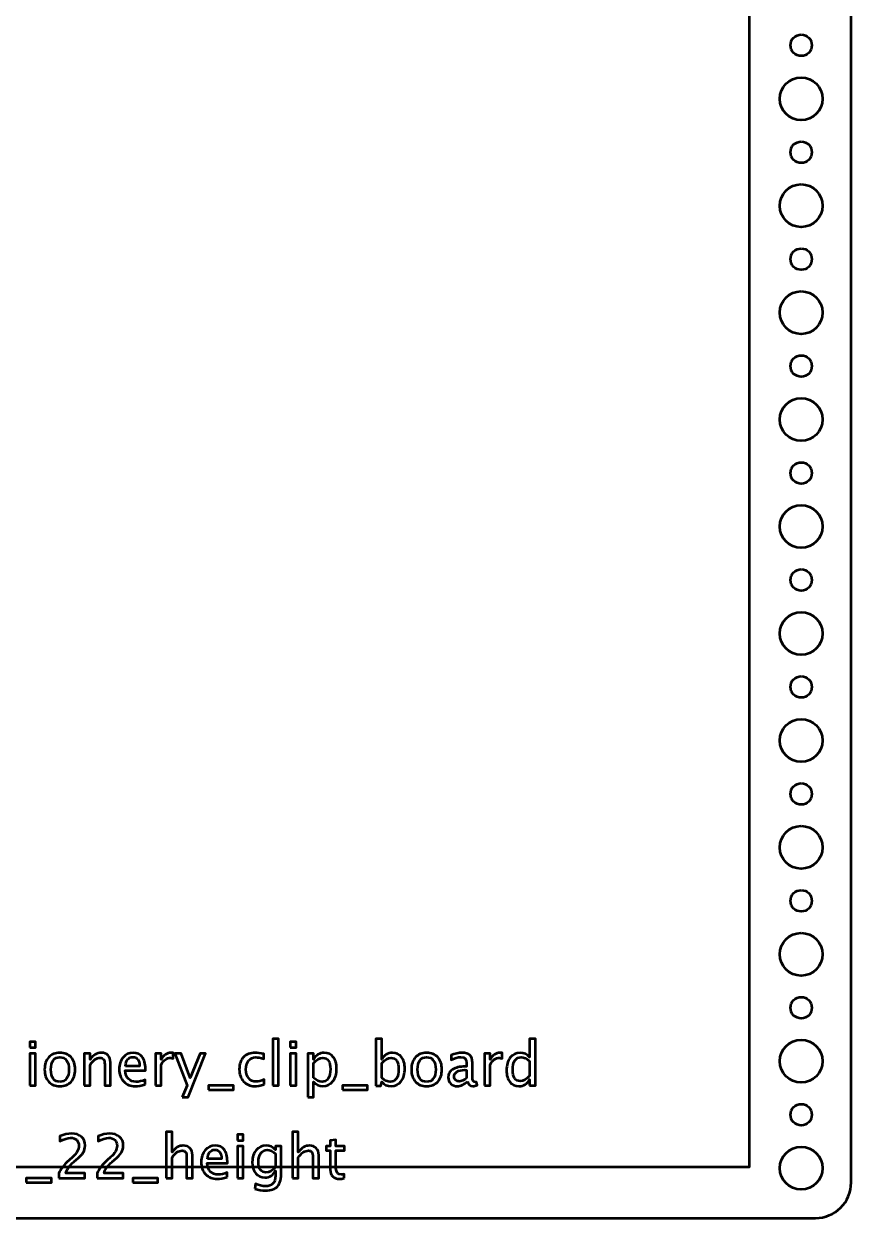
# Model space of a CAD drawing. Header units: centimetres. Extents: x -73 to 73, y -61 to 74.
# Drawn here: x -14.65 to -3.05, y -61.45 to -44.7 of the extents above; entities that cross this region are included whole.
import ezdxf

# ---------------------------------------------------------------- set-up
doc = ezdxf.new("R2010")
doc.units = ezdxf.units.CM
doc.header["$MEASUREMENT"] = 0
doc.layers.add('Layer 1', color=7, linetype='Continuous')

msp = doc.modelspace()

# ---------------------------------------------------------------- linework, layer by layer
at = {"layer": 'Layer 1', "color": 4, "lineweight": 53}
msp.add_lwpolyline([(-25.47354, -60.7323), (-4.47354, -60.7323), (-4.47354, -31.0323), (-25.47354, -31.0323), (-25.47354, -60.7323)], close=True, dxfattribs=at)
at = {"layer": 'Layer 1', "lineweight": 53}
for centre, major_axis in [((-3.75, -45), (0, 0.15)), ((-3.74999, -45.75001), (0, 0.30001)), ((-3.75, -46.5), (0, 0.15)), ((-3.74999, -47.25001), (0, 0.30001)), ((-3.75, -48), (0, 0.15)), ((-3.74999, -48.75001), (0, 0.30001)), ((-3.75, -49.5), (0, 0.15)), ((-3.74999, -50.25001), (0, 0.30001)), ((-3.75, -51), (0, 0.15)), ((-3.74999, -51.75001), (0, 0.30001)), ((-3.75, -52.5), (0, 0.15)), ((-3.74999, -53.25001), (0, 0.30001)), ((-3.75, -54), (0, 0.15)), ((-3.74999, -54.75001), (0, 0.30001)), ((-3.75, -55.5), (0, 0.15)), ((-3.74999, -56.25001), (0, 0.30001)), ((-3.75, -57), (0, 0.15)), ((-3.74999, -57.75001), (0, 0.30001)), ((-3.75, -58.5), (0, 0.15)), ((-3.74999, -59.25001), (0, 0.30001)), ((-3.75, -60), (0, 0.15)), ((-3.74999, -60.75001), (0, 0.30001))]:
    msp.add_ellipse(centre, major_axis=major_axis, ratio=1, dxfattribs=at)
msp.add_open_spline([(-26.95, -60.95), (-26.95, -60.95), (-26.95, -29.05), (-26.95, -29.05), (-26.95, -29.05), (-26.95, -28.77386), (-26.72614, -28.55), (-26.45, -28.55), (-26.45, -28.55), (-26.45, -28.55), (-3.55, -28.55), (-3.55, -28.55), (-3.55, -28.55), (-3.27386, -28.55), (-3.05, -28.77386), (-3.05, -29.05), (-3.05, -29.05), (-3.05, -29.05), (-3.05, -60.95), (-3.05, -60.95), (-3.05, -60.95), (-3.05, -61.22614), (-3.27386, -61.45), (-3.55, -61.45), (-3.55, -61.45), (-3.55, -61.45), (-26.45, -61.45), (-26.45, -61.45), (-26.45, -61.45), (-26.72614, -61.45), (-26.95, -61.22614), (-26.95, -60.95)], degree=3, knots=[0, 0, 0, 0, 0.11111111, 0.11111111, 0.11111111, 0.11111111, 0.22222222, 0.22222222, 0.22222222, 0.22222222, 0.33333333, 0.33333333, 0.33333333, 0.33333333, 0.44444444, 0.44444444, 0.44444444, 0.44444444, 0.55555556, 0.55555556, 0.55555556, 0.55555556, 0.66666667, 0.66666667, 0.66666667, 0.66666667, 0.77777778, 0.77777778, 0.77777778, 0.77777778, 1, 1, 1, 1], dxfattribs=at)
at = {"layer": 'Layer 1', "color": 5, "lineweight": 53}
for points, knots in [([(-11.15809, -59.58951), (-11.15809, -59.58951), (-11.15809, -58.93673), (-11.15809, -58.93673), (-11.15809, -58.93673), (-11.15809, -58.93673), (-11.07681, -58.93673), (-11.07681, -58.93673), (-11.07681, -58.93673), (-11.07681, -58.93673), (-11.07681, -59.58951), (-11.07681, -59.58951), (-11.07681, -59.58951), (-11.07681, -59.58951), (-11.15809, -59.58951), (-11.15809, -59.58951)], [0, 0, 0, 0, 0.2, 0.2, 0.2, 0.2, 0.4, 0.4, 0.4, 0.4, 0.6, 0.6, 0.6, 0.6, 1, 1, 1, 1]), ([(-9.71253, -59.59459), (-9.71253, -59.59459), (-9.71253, -58.93673), (-9.71253, -58.93673), (-9.71253, -58.93673), (-9.71253, -58.93673), (-9.63125, -58.93673), (-9.63125, -58.93673), (-9.63125, -58.93673), (-9.63125, -58.93673), (-9.63125, -59.22558), (-9.63125, -59.22558), (-9.63125, -59.22558), (-9.59795, -59.16279), (-9.54785, -59.13146), (-9.48111, -59.13146), (-9.48111, -59.13146), (-9.42706, -59.13146), (-9.38459, -59.15108), (-9.35354, -59.19045), (-9.35354, -59.19045), (-9.3225, -59.22982), (-9.30697, -59.28358), (-9.30697, -59.35174), (-9.30697, -59.35174), (-9.30697, -59.42596), (-9.32461, -59.48593), (-9.35975, -59.53137), (-9.35975, -59.53137), (-9.39489, -59.57695), (-9.44117, -59.59967), (-9.49846, -59.59967), (-9.49846, -59.59967), (-9.55166, -59.59967), (-9.59597, -59.57935), (-9.63125, -59.53857), (-9.63125, -59.53857), (-9.63125, -59.53857), (-9.64113, -59.59459), (-9.64113, -59.59459), (-9.64113, -59.59459), (-9.64113, -59.59459), (-9.71253, -59.59459), (-9.71253, -59.59459)], [0, 0, 0, 0, 0.08333333, 0.08333333, 0.08333333, 0.08333333, 0.16666667, 0.16666667, 0.16666667, 0.16666667, 0.25, 0.25, 0.25, 0.25, 0.33333333, 0.33333333, 0.33333333, 0.33333333, 0.41666667, 0.41666667, 0.41666667, 0.41666667, 0.5, 0.5, 0.5, 0.5, 0.58333333, 0.58333333, 0.58333333, 0.58333333, 0.66666667, 0.66666667, 0.66666667, 0.66666667, 0.75, 0.75, 0.75, 0.75, 0.83333333, 0.83333333, 0.83333333, 0.83333333, 1, 1, 1, 1]), ([(-7.55691, -59.58951), (-7.55691, -59.58951), (-7.55691, -59.50527), (-7.55691, -59.50527), (-7.55691, -59.50527), (-7.59007, -59.5682), (-7.64002, -59.59967), (-7.70677, -59.59967), (-7.70677, -59.59967), (-7.76095, -59.59967), (-7.80357, -59.58006), (-7.83461, -59.54069), (-7.83461, -59.54069), (-7.86566, -59.50132), (-7.88118, -59.44755), (-7.88118, -59.37939), (-7.88118, -59.37939), (-7.88118, -59.30489), (-7.86354, -59.24492), (-7.8284, -59.19948), (-7.8284, -59.19948), (-7.79313, -59.15418), (-7.74684, -59.13146), (-7.68941, -59.13146), (-7.68941, -59.13146), (-7.63621, -59.13146), (-7.5919, -59.15178), (-7.55691, -59.19256), (-7.55691, -59.19256), (-7.55691, -59.19256), (-7.55691, -58.93673), (-7.55691, -58.93673), (-7.55691, -58.93673), (-7.55691, -58.93673), (-7.47562, -58.93673), (-7.47562, -58.93673), (-7.47562, -58.93673), (-7.47562, -58.93673), (-7.47562, -59.58951), (-7.47562, -59.58951), (-7.47562, -59.58951), (-7.47562, -59.58951), (-7.55691, -59.58951), (-7.55691, -59.58951)], [0, 0, 0, 0, 0.08333333, 0.08333333, 0.08333333, 0.08333333, 0.16666667, 0.16666667, 0.16666667, 0.16666667, 0.25, 0.25, 0.25, 0.25, 0.33333333, 0.33333333, 0.33333333, 0.33333333, 0.41666667, 0.41666667, 0.41666667, 0.41666667, 0.5, 0.5, 0.5, 0.5, 0.58333333, 0.58333333, 0.58333333, 0.58333333, 0.66666667, 0.66666667, 0.66666667, 0.66666667, 0.75, 0.75, 0.75, 0.75, 0.83333333, 0.83333333, 0.83333333, 0.83333333, 1, 1, 1, 1]), ([(-14.56596, -59.05865), (-14.56596, -59.05865), (-14.56596, -58.97737), (-14.56596, -58.97737), (-14.56596, -58.97737), (-14.56596, -58.97737), (-14.48468, -58.97737), (-14.48468, -58.97737), (-14.48468, -58.97737), (-14.48468, -58.97737), (-14.48468, -59.05865), (-14.48468, -59.05865), (-14.48468, -59.05865), (-14.48468, -59.05865), (-14.56596, -59.05865), (-14.56596, -59.05865)], [0, 0, 0, 0, 0.2, 0.2, 0.2, 0.2, 0.4, 0.4, 0.4, 0.4, 0.6, 0.6, 0.6, 0.6, 1, 1, 1, 1]), ([(-10.9134, -59.05865), (-10.9134, -59.05865), (-10.9134, -58.97737), (-10.9134, -58.97737), (-10.9134, -58.97737), (-10.9134, -58.97737), (-10.83212, -58.97737), (-10.83212, -58.97737), (-10.83212, -58.97737), (-10.83212, -58.97737), (-10.83212, -59.05865), (-10.83212, -59.05865), (-10.83212, -59.05865), (-10.83212, -59.05865), (-10.9134, -59.05865), (-10.9134, -59.05865)], [0, 0, 0, 0, 0.2, 0.2, 0.2, 0.2, 0.4, 0.4, 0.4, 0.4, 0.6, 0.6, 0.6, 0.6, 1, 1, 1, 1]), ([(-14.56596, -59.58951), (-14.56596, -59.58951), (-14.56596, -59.14077), (-14.56596, -59.14077), (-14.56596, -59.14077), (-14.56596, -59.14077), (-14.48468, -59.14077), (-14.48468, -59.14077), (-14.48468, -59.14077), (-14.48468, -59.14077), (-14.48468, -59.58951), (-14.48468, -59.58951), (-14.48468, -59.58951), (-14.48468, -59.58951), (-14.56596, -59.58951), (-14.56596, -59.58951)], [0, 0, 0, 0, 0.2, 0.2, 0.2, 0.2, 0.4, 0.4, 0.4, 0.4, 0.6, 0.6, 0.6, 0.6, 1, 1, 1, 1]), ([(-14.14262, -59.59967), (-14.20852, -59.59967), (-14.26073, -59.57864), (-14.29912, -59.53659), (-14.29912, -59.53659), (-14.33764, -59.49454), (-14.35683, -59.43739), (-14.35683, -59.36528), (-14.35683, -59.36528), (-14.35683, -59.29332), (-14.33764, -59.23631), (-14.29912, -59.1944), (-14.29912, -59.1944), (-14.26073, -59.15249), (-14.20852, -59.13146), (-14.14262, -59.13146), (-14.14262, -59.13146), (-14.07672, -59.13146), (-14.02451, -59.15249), (-13.98613, -59.1944), (-13.98613, -59.1944), (-13.94761, -59.23631), (-13.92841, -59.29332), (-13.92841, -59.36528), (-13.92841, -59.36528), (-13.92841, -59.43739), (-13.94761, -59.49454), (-13.98613, -59.53659), (-13.98613, -59.53659), (-14.02451, -59.57864), (-14.07672, -59.59967), (-14.14262, -59.59967)], [0, 0, 0, 0, 0.11111111, 0.11111111, 0.11111111, 0.11111111, 0.22222222, 0.22222222, 0.22222222, 0.22222222, 0.33333333, 0.33333333, 0.33333333, 0.33333333, 0.44444444, 0.44444444, 0.44444444, 0.44444444, 0.55555556, 0.55555556, 0.55555556, 0.55555556, 0.66666667, 0.66666667, 0.66666667, 0.66666667, 0.77777778, 0.77777778, 0.77777778, 0.77777778, 1, 1, 1, 1]), ([(-14.14276, -59.53871), (-14.10255, -59.53871), (-14.07122, -59.52361), (-14.04892, -59.49327), (-14.04892, -59.49327), (-14.02677, -59.46307), (-14.01562, -59.42032), (-14.01562, -59.36528), (-14.01562, -59.36528), (-14.01562, -59.31039), (-14.02677, -59.26778), (-14.04892, -59.23758), (-14.04892, -59.23758), (-14.07122, -59.20752), (-14.10255, -59.19242), (-14.14276, -59.19242), (-14.14276, -59.19242), (-14.18312, -59.19242), (-14.21445, -59.20752), (-14.23646, -59.23758), (-14.23646, -59.23758), (-14.25862, -59.26778), (-14.26962, -59.31039), (-14.26962, -59.36528), (-14.26962, -59.36528), (-14.26962, -59.42032), (-14.25862, -59.46307), (-14.23646, -59.49327), (-14.23646, -59.49327), (-14.21445, -59.52361), (-14.18312, -59.53871), (-14.14276, -59.53871)], [0, 0, 0, 0, 0.11111111, 0.11111111, 0.11111111, 0.11111111, 0.22222222, 0.22222222, 0.22222222, 0.22222222, 0.33333333, 0.33333333, 0.33333333, 0.33333333, 0.44444444, 0.44444444, 0.44444444, 0.44444444, 0.55555556, 0.55555556, 0.55555556, 0.55555556, 0.66666667, 0.66666667, 0.66666667, 0.66666667, 0.77777778, 0.77777778, 0.77777778, 0.77777778, 1, 1, 1, 1]), ([(-13.80113, -59.58951), (-13.80113, -59.58951), (-13.80113, -59.14077), (-13.80113, -59.14077), (-13.80113, -59.14077), (-13.80113, -59.14077), (-13.71985, -59.14077), (-13.71985, -59.14077), (-13.71985, -59.14077), (-13.71985, -59.14077), (-13.71985, -59.22558), (-13.71985, -59.22558), (-13.71985, -59.22558), (-13.67681, -59.16279), (-13.62403, -59.13146), (-13.56166, -59.13146), (-13.56166, -59.13146), (-13.52243, -59.13146), (-13.49125, -59.14374), (-13.46825, -59.16843), (-13.46825, -59.16843), (-13.44525, -59.19299), (-13.43367, -59.22615), (-13.43367, -59.26763), (-13.43367, -59.26763), (-13.43367, -59.26763), (-13.43367, -59.58951), (-13.43367, -59.58951), (-13.43367, -59.58951), (-13.43367, -59.58951), (-13.51496, -59.58951), (-13.51496, -59.58951), (-13.51496, -59.58951), (-13.51496, -59.58951), (-13.51496, -59.29416), (-13.51496, -59.29416), (-13.51496, -59.29416), (-13.51496, -59.26086), (-13.51989, -59.23715), (-13.52963, -59.22304), (-13.52963, -59.22304), (-13.53951, -59.20879), (-13.55574, -59.20174), (-13.57846, -59.20174), (-13.57846, -59.20174), (-13.62841, -59.20174), (-13.67554, -59.23433), (-13.71985, -59.29953), (-13.71985, -59.29953), (-13.71985, -59.29953), (-13.71985, -59.58951), (-13.71985, -59.58951), (-13.71985, -59.58951), (-13.71985, -59.58951), (-13.80113, -59.58951), (-13.80113, -59.58951)], [0, 0, 0, 0, 0.06666667, 0.06666667, 0.06666667, 0.06666667, 0.13333333, 0.13333333, 0.13333333, 0.13333333, 0.2, 0.2, 0.2, 0.2, 0.26666667, 0.26666667, 0.26666667, 0.26666667, 0.33333333, 0.33333333, 0.33333333, 0.33333333, 0.4, 0.4, 0.4, 0.4, 0.46666667, 0.46666667, 0.46666667, 0.46666667, 0.53333333, 0.53333333, 0.53333333, 0.53333333, 0.6, 0.6, 0.6, 0.6, 0.66666667, 0.66666667, 0.66666667, 0.66666667, 0.73333333, 0.73333333, 0.73333333, 0.73333333, 0.8, 0.8, 0.8, 0.8, 0.86666667, 0.86666667, 0.86666667, 0.86666667, 1, 1, 1, 1]), ([(-12.94628, -59.57512), (-13.00089, -59.59149), (-13.04759, -59.59967), (-13.08654, -59.59967), (-13.08654, -59.59967), (-13.153, -59.59967), (-13.20705, -59.57766), (-13.24868, -59.53377), (-13.24868, -59.53377), (-13.29031, -59.48989), (-13.31119, -59.43302), (-13.31119, -59.36303), (-13.31119, -59.36303), (-13.31119, -59.29515), (-13.29285, -59.23941), (-13.25602, -59.19581), (-13.25602, -59.19581), (-13.21919, -59.15235), (-13.17205, -59.13061), (-13.11462, -59.13061), (-13.11462, -59.13061), (-13.06029, -59.13061), (-13.01824, -59.14995), (-12.98861, -59.18861), (-12.98861, -59.18861), (-12.95898, -59.22728), (-12.94416, -59.28203), (-12.94416, -59.35301), (-12.94416, -59.35301), (-12.94416, -59.35301), (-12.94458, -59.37784), (-12.94458, -59.37784), (-12.94458, -59.37784), (-12.94458, -59.37784), (-13.22822, -59.37784), (-13.22822, -59.37784), (-13.22822, -59.37784), (-13.21636, -59.48509), (-13.16401, -59.53871), (-13.0713, -59.53871), (-13.0713, -59.53871), (-13.03729, -59.53871), (-12.99566, -59.52911), (-12.94628, -59.50992), (-12.94628, -59.50992), (-12.94628, -59.50992), (-12.94628, -59.57512), (-12.94628, -59.57512)], [0, 0, 0, 0, 0.07692308, 0.07692308, 0.07692308, 0.07692308, 0.15384615, 0.15384615, 0.15384615, 0.15384615, 0.23076923, 0.23076923, 0.23076923, 0.23076923, 0.30769231, 0.30769231, 0.30769231, 0.30769231, 0.38461538, 0.38461538, 0.38461538, 0.38461538, 0.46153846, 0.46153846, 0.46153846, 0.46153846, 0.53846154, 0.53846154, 0.53846154, 0.53846154, 0.61538462, 0.61538462, 0.61538462, 0.61538462, 0.69230769, 0.69230769, 0.69230769, 0.69230769, 0.76923077, 0.76923077, 0.76923077, 0.76923077, 0.84615385, 0.84615385, 0.84615385, 0.84615385, 1, 1, 1, 1]), ([(-13.22398, -59.31688), (-13.22398, -59.31688), (-13.02586, -59.31688), (-13.02586, -59.31688), (-13.02586, -59.31688), (-13.02586, -59.23334), (-13.05705, -59.19158), (-13.11928, -59.19158), (-13.11928, -59.19158), (-13.18193, -59.19158), (-13.21679, -59.23334), (-13.22398, -59.31688)], [0, 0, 0, 0, 0.25, 0.25, 0.25, 0.25, 0.5, 0.5, 0.5, 0.5, 1, 1, 1, 1]), ([(-12.80389, -59.58951), (-12.80389, -59.58951), (-12.80389, -59.14077), (-12.80389, -59.14077), (-12.80389, -59.14077), (-12.80389, -59.14077), (-12.72261, -59.14077), (-12.72261, -59.14077), (-12.72261, -59.14077), (-12.72261, -59.14077), (-12.72261, -59.22558), (-12.72261, -59.22558), (-12.72261, -59.22558), (-12.69029, -59.16279), (-12.64345, -59.13146), (-12.58192, -59.13146), (-12.58192, -59.13146), (-12.5736, -59.13146), (-12.56485, -59.13217), (-12.55582, -59.13358), (-12.55582, -59.13358), (-12.55582, -59.13358), (-12.55582, -59.20964), (-12.55582, -59.20964), (-12.55582, -59.20964), (-12.56993, -59.20498), (-12.58234, -59.20258), (-12.59307, -59.20258), (-12.59307, -59.20258), (-12.64472, -59.20258), (-12.6879, -59.23306), (-12.72261, -59.29416), (-12.72261, -59.29416), (-12.72261, -59.29416), (-12.72261, -59.58951), (-12.72261, -59.58951), (-12.72261, -59.58951), (-12.72261, -59.58951), (-12.80389, -59.58951), (-12.80389, -59.58951)], [0, 0, 0, 0, 0.09090909, 0.09090909, 0.09090909, 0.09090909, 0.18181818, 0.18181818, 0.18181818, 0.18181818, 0.27272727, 0.27272727, 0.27272727, 0.27272727, 0.36363636, 0.36363636, 0.36363636, 0.36363636, 0.45454545, 0.45454545, 0.45454545, 0.45454545, 0.54545455, 0.54545455, 0.54545455, 0.54545455, 0.63636364, 0.63636364, 0.63636364, 0.63636364, 0.72727273, 0.72727273, 0.72727273, 0.72727273, 0.81818182, 0.81818182, 0.81818182, 0.81818182, 1, 1, 1, 1]), ([(-12.43093, -59.75292), (-12.43093, -59.75292), (-12.35812, -59.59007), (-12.35812, -59.59007), (-12.35812, -59.59007), (-12.35812, -59.59007), (-12.53197, -59.14077), (-12.53197, -59.14077), (-12.53197, -59.14077), (-12.53197, -59.14077), (-12.44476, -59.14077), (-12.44476, -59.14077), (-12.44476, -59.14077), (-12.44476, -59.14077), (-12.3155, -59.48057), (-12.3155, -59.48057), (-12.3155, -59.48057), (-12.3155, -59.48057), (-12.17764, -59.14077), (-12.17764, -59.14077), (-12.17764, -59.14077), (-12.17764, -59.14077), (-12.10101, -59.14077), (-12.10101, -59.14077), (-12.10101, -59.14077), (-12.10101, -59.14077), (-12.34626, -59.75292), (-12.34626, -59.75292), (-12.34626, -59.75292), (-12.34626, -59.75292), (-12.43093, -59.75292), (-12.43093, -59.75292)], [0, 0, 0, 0, 0.11111111, 0.11111111, 0.11111111, 0.11111111, 0.22222222, 0.22222222, 0.22222222, 0.22222222, 0.33333333, 0.33333333, 0.33333333, 0.33333333, 0.44444444, 0.44444444, 0.44444444, 0.44444444, 0.55555556, 0.55555556, 0.55555556, 0.55555556, 0.66666667, 0.66666667, 0.66666667, 0.66666667, 0.77777778, 0.77777778, 0.77777778, 0.77777778, 1, 1, 1, 1]), ([(-11.28016, -59.57596), (-11.33279, -59.59177), (-11.37823, -59.59967), (-11.41647, -59.59967), (-11.41647, -59.59967), (-11.47715, -59.59967), (-11.52738, -59.57723), (-11.56732, -59.5325), (-11.56732, -59.5325), (-11.60725, -59.48763), (-11.62729, -59.43104), (-11.62729, -59.36288), (-11.62729, -59.36288), (-11.62729, -59.29007), (-11.60753, -59.2332), (-11.56802, -59.19256), (-11.56802, -59.19256), (-11.52851, -59.15178), (-11.47334, -59.13146), (-11.4025, -59.13146), (-11.4025, -59.13146), (-11.36764, -59.13146), (-11.32842, -59.13626), (-11.28524, -59.14585), (-11.28524, -59.14585), (-11.28524, -59.14585), (-11.28524, -59.21444), (-11.28524, -59.21444), (-11.28524, -59.21444), (-11.3311, -59.20089), (-11.36849, -59.19412), (-11.39728, -59.19412), (-11.39728, -59.19412), (-11.43905, -59.19412), (-11.47249, -59.20978), (-11.49747, -59.24096), (-11.49747, -59.24096), (-11.52244, -59.27215), (-11.535, -59.31378), (-11.535, -59.36571), (-11.535, -59.36571), (-11.535, -59.41608), (-11.52202, -59.45672), (-11.4962, -59.48791), (-11.4962, -59.48791), (-11.47037, -59.51895), (-11.43665, -59.53448), (-11.39474, -59.53448), (-11.39474, -59.53448), (-11.35763, -59.53448), (-11.31953, -59.52488), (-11.28016, -59.50569), (-11.28016, -59.50569), (-11.28016, -59.50569), (-11.28016, -59.57596), (-11.28016, -59.57596)], [0, 0, 0, 0, 0.06666667, 0.06666667, 0.06666667, 0.06666667, 0.13333333, 0.13333333, 0.13333333, 0.13333333, 0.2, 0.2, 0.2, 0.2, 0.26666667, 0.26666667, 0.26666667, 0.26666667, 0.33333333, 0.33333333, 0.33333333, 0.33333333, 0.4, 0.4, 0.4, 0.4, 0.46666667, 0.46666667, 0.46666667, 0.46666667, 0.53333333, 0.53333333, 0.53333333, 0.53333333, 0.6, 0.6, 0.6, 0.6, 0.66666667, 0.66666667, 0.66666667, 0.66666667, 0.73333333, 0.73333333, 0.73333333, 0.73333333, 0.8, 0.8, 0.8, 0.8, 0.86666667, 0.86666667, 0.86666667, 0.86666667, 1, 1, 1, 1]), ([(-10.9134, -59.58951), (-10.9134, -59.58951), (-10.9134, -59.14077), (-10.9134, -59.14077), (-10.9134, -59.14077), (-10.9134, -59.14077), (-10.83212, -59.14077), (-10.83212, -59.14077), (-10.83212, -59.14077), (-10.83212, -59.14077), (-10.83212, -59.58951), (-10.83212, -59.58951), (-10.83212, -59.58951), (-10.83212, -59.58951), (-10.9134, -59.58951), (-10.9134, -59.58951)], [0, 0, 0, 0, 0.2, 0.2, 0.2, 0.2, 0.4, 0.4, 0.4, 0.4, 0.6, 0.6, 0.6, 0.6, 1, 1, 1, 1]), ([(-10.66871, -59.75292), (-10.66871, -59.75292), (-10.66871, -59.14077), (-10.66871, -59.14077), (-10.66871, -59.14077), (-10.66871, -59.14077), (-10.58743, -59.14077), (-10.58743, -59.14077), (-10.58743, -59.14077), (-10.58743, -59.14077), (-10.58743, -59.22558), (-10.58743, -59.22558), (-10.58743, -59.22558), (-10.55413, -59.16279), (-10.50403, -59.13146), (-10.43729, -59.13146), (-10.43729, -59.13146), (-10.38324, -59.13146), (-10.34077, -59.15108), (-10.30972, -59.19045), (-10.30972, -59.19045), (-10.27868, -59.22982), (-10.26315, -59.28358), (-10.26315, -59.35174), (-10.26315, -59.35174), (-10.26315, -59.42596), (-10.28079, -59.48593), (-10.31593, -59.53137), (-10.31593, -59.53137), (-10.35107, -59.57695), (-10.39735, -59.59967), (-10.45464, -59.59967), (-10.45464, -59.59967), (-10.50784, -59.59967), (-10.55215, -59.57935), (-10.58743, -59.53857), (-10.58743, -59.53857), (-10.58743, -59.53857), (-10.58743, -59.75292), (-10.58743, -59.75292), (-10.58743, -59.75292), (-10.58743, -59.75292), (-10.66871, -59.75292), (-10.66871, -59.75292)], [0, 0, 0, 0, 0.08333333, 0.08333333, 0.08333333, 0.08333333, 0.16666667, 0.16666667, 0.16666667, 0.16666667, 0.25, 0.25, 0.25, 0.25, 0.33333333, 0.33333333, 0.33333333, 0.33333333, 0.41666667, 0.41666667, 0.41666667, 0.41666667, 0.5, 0.5, 0.5, 0.5, 0.58333333, 0.58333333, 0.58333333, 0.58333333, 0.66666667, 0.66666667, 0.66666667, 0.66666667, 0.75, 0.75, 0.75, 0.75, 0.83333333, 0.83333333, 0.83333333, 0.83333333, 1, 1, 1, 1]), ([(-10.58743, -59.48255), (-10.54552, -59.51994), (-10.50558, -59.53871), (-10.46763, -59.53871), (-10.46763, -59.53871), (-10.43023, -59.53871), (-10.4013, -59.52305), (-10.38098, -59.49186), (-10.38098, -59.49186), (-10.36052, -59.46068), (-10.35036, -59.41679), (-10.35036, -59.36006), (-10.35036, -59.36006), (-10.35036, -59.25508), (-10.38508, -59.20258), (-10.4545, -59.20258), (-10.4545, -59.20258), (-10.49994, -59.20258), (-10.54425, -59.22714), (-10.58743, -59.27638), (-10.58743, -59.27638), (-10.58743, -59.27638), (-10.58743, -59.48255), (-10.58743, -59.48255)], [0, 0, 0, 0, 0.14285714, 0.14285714, 0.14285714, 0.14285714, 0.28571429, 0.28571429, 0.28571429, 0.28571429, 0.42857143, 0.42857143, 0.42857143, 0.42857143, 0.57142857, 0.57142857, 0.57142857, 0.57142857, 0.71428571, 0.71428571, 0.71428571, 0.71428571, 1, 1, 1, 1]), ([(-9.63125, -59.48255), (-9.58934, -59.51994), (-9.5494, -59.53871), (-9.51145, -59.53871), (-9.51145, -59.53871), (-9.47405, -59.53871), (-9.44512, -59.52305), (-9.4248, -59.49186), (-9.4248, -59.49186), (-9.40434, -59.46068), (-9.39418, -59.41679), (-9.39418, -59.36006), (-9.39418, -59.36006), (-9.39418, -59.25508), (-9.4289, -59.20258), (-9.49832, -59.20258), (-9.49832, -59.20258), (-9.54376, -59.20258), (-9.58807, -59.22714), (-9.63125, -59.27638), (-9.63125, -59.27638), (-9.63125, -59.27638), (-9.63125, -59.48255), (-9.63125, -59.48255)], [0, 0, 0, 0, 0.14285714, 0.14285714, 0.14285714, 0.14285714, 0.28571429, 0.28571429, 0.28571429, 0.28571429, 0.42857143, 0.42857143, 0.42857143, 0.42857143, 0.57142857, 0.57142857, 0.57142857, 0.57142857, 0.71428571, 0.71428571, 0.71428571, 0.71428571, 1, 1, 1, 1]), ([(-9.00104, -59.59967), (-9.06694, -59.59967), (-9.11915, -59.57864), (-9.15754, -59.53659), (-9.15754, -59.53659), (-9.19606, -59.49454), (-9.21525, -59.43739), (-9.21525, -59.36528), (-9.21525, -59.36528), (-9.21525, -59.29332), (-9.19606, -59.23631), (-9.15754, -59.1944), (-9.15754, -59.1944), (-9.11915, -59.15249), (-9.06694, -59.13146), (-9.00104, -59.13146), (-9.00104, -59.13146), (-8.93514, -59.13146), (-8.88293, -59.15249), (-8.84455, -59.1944), (-8.84455, -59.1944), (-8.80603, -59.23631), (-8.78683, -59.29332), (-8.78683, -59.36528), (-8.78683, -59.36528), (-8.78683, -59.43739), (-8.80603, -59.49454), (-8.84455, -59.53659), (-8.84455, -59.53659), (-8.88293, -59.57864), (-8.93514, -59.59967), (-9.00104, -59.59967)], [0, 0, 0, 0, 0.11111111, 0.11111111, 0.11111111, 0.11111111, 0.22222222, 0.22222222, 0.22222222, 0.22222222, 0.33333333, 0.33333333, 0.33333333, 0.33333333, 0.44444444, 0.44444444, 0.44444444, 0.44444444, 0.55555556, 0.55555556, 0.55555556, 0.55555556, 0.66666667, 0.66666667, 0.66666667, 0.66666667, 0.77777778, 0.77777778, 0.77777778, 0.77777778, 1, 1, 1, 1]), ([(-9.00118, -59.53871), (-8.96097, -59.53871), (-8.92964, -59.52361), (-8.90734, -59.49327), (-8.90734, -59.49327), (-8.88519, -59.46307), (-8.87404, -59.42032), (-8.87404, -59.36528), (-8.87404, -59.36528), (-8.87404, -59.31039), (-8.88519, -59.26778), (-8.90734, -59.23758), (-8.90734, -59.23758), (-8.92964, -59.20752), (-8.96097, -59.19242), (-9.00118, -59.19242), (-9.00118, -59.19242), (-9.04154, -59.19242), (-9.07287, -59.20752), (-9.09488, -59.23758), (-9.09488, -59.23758), (-9.11704, -59.26778), (-9.12804, -59.31039), (-9.12804, -59.36528), (-9.12804, -59.36528), (-9.12804, -59.42032), (-9.11704, -59.46307), (-9.09488, -59.49327), (-9.09488, -59.49327), (-9.07287, -59.52361), (-9.04154, -59.53871), (-9.00118, -59.53871)], [0, 0, 0, 0, 0.11111111, 0.11111111, 0.11111111, 0.11111111, 0.22222222, 0.22222222, 0.22222222, 0.22222222, 0.33333333, 0.33333333, 0.33333333, 0.33333333, 0.44444444, 0.44444444, 0.44444444, 0.44444444, 0.55555556, 0.55555556, 0.55555556, 0.55555556, 0.66666667, 0.66666667, 0.66666667, 0.66666667, 0.77777778, 0.77777778, 0.77777778, 0.77777778, 1, 1, 1, 1]), ([(-8.42827, -59.53236), (-8.47709, -59.57723), (-8.52408, -59.59967), (-8.56924, -59.59967), (-8.56924, -59.59967), (-8.60635, -59.59967), (-8.63725, -59.5881), (-8.66167, -59.56482), (-8.66167, -59.56482), (-8.68622, -59.54153), (-8.6985, -59.51218), (-8.6985, -59.47676), (-8.6985, -59.47676), (-8.6985, -59.4278), (-8.67789, -59.39012), (-8.63669, -59.36387), (-8.63669, -59.36387), (-8.59548, -59.33763), (-8.53636, -59.3245), (-8.45931, -59.3245), (-8.45931, -59.3245), (-8.45931, -59.3245), (-8.44026, -59.3245), (-8.44026, -59.3245), (-8.44026, -59.3245), (-8.44026, -59.3245), (-8.44026, -59.27046), (-8.44026, -59.27046), (-8.44026, -59.27046), (-8.44026, -59.21839), (-8.46736, -59.19242), (-8.52168, -59.19242), (-8.52168, -59.19242), (-8.56373, -59.19242), (-8.60974, -59.20569), (-8.65955, -59.23222), (-8.65955, -59.23222), (-8.65955, -59.23222), (-8.65955, -59.16533), (-8.65955, -59.16533), (-8.65955, -59.16533), (-8.6048, -59.14275), (-8.55315, -59.13146), (-8.50475, -59.13146), (-8.50475, -59.13146), (-8.45494, -59.13146), (-8.41811, -59.14275), (-8.39454, -59.16547), (-8.39454, -59.16547), (-8.37084, -59.18819), (-8.35898, -59.22318), (-8.35898, -59.27046), (-8.35898, -59.27046), (-8.35898, -59.27046), (-8.35898, -59.47323), (-8.35898, -59.47323), (-8.35898, -59.47323), (-8.35898, -59.51966), (-8.34473, -59.54294), (-8.31608, -59.54294), (-8.31608, -59.54294), (-8.31256, -59.54294), (-8.30733, -59.54238), (-8.30042, -59.54125), (-8.30042, -59.54125), (-8.30042, -59.54125), (-8.29463, -59.58641), (-8.29463, -59.58641), (-8.29463, -59.58641), (-8.31312, -59.5953), (-8.33344, -59.59967), (-8.35574, -59.59967), (-8.35574, -59.59967), (-8.3937, -59.59967), (-8.41783, -59.57723), (-8.42827, -59.53236)], [0, 0, 0, 0, 0.05, 0.05, 0.05, 0.05, 0.1, 0.1, 0.1, 0.1, 0.15, 0.15, 0.15, 0.15, 0.2, 0.2, 0.2, 0.2, 0.25, 0.25, 0.25, 0.25, 0.3, 0.3, 0.3, 0.3, 0.35, 0.35, 0.35, 0.35, 0.4, 0.4, 0.4, 0.4, 0.45, 0.45, 0.45, 0.45, 0.5, 0.5, 0.5, 0.5, 0.55, 0.55, 0.55, 0.55, 0.6, 0.6, 0.6, 0.6, 0.65, 0.65, 0.65, 0.65, 0.7, 0.7, 0.7, 0.7, 0.75, 0.75, 0.75, 0.75, 0.8, 0.8, 0.8, 0.8, 0.85, 0.85, 0.85, 0.85, 0.9, 0.9, 0.9, 0.9, 1, 1, 1, 1]), ([(-8.19205, -59.58951), (-8.19205, -59.58951), (-8.19205, -59.14077), (-8.19205, -59.14077), (-8.19205, -59.14077), (-8.19205, -59.14077), (-8.11077, -59.14077), (-8.11077, -59.14077), (-8.11077, -59.14077), (-8.11077, -59.14077), (-8.11077, -59.22558), (-8.11077, -59.22558), (-8.11077, -59.22558), (-8.07845, -59.16279), (-8.03161, -59.13146), (-7.97008, -59.13146), (-7.97008, -59.13146), (-7.96176, -59.13146), (-7.95301, -59.13217), (-7.94398, -59.13358), (-7.94398, -59.13358), (-7.94398, -59.13358), (-7.94398, -59.20964), (-7.94398, -59.20964), (-7.94398, -59.20964), (-7.95809, -59.20498), (-7.9705, -59.20258), (-7.98123, -59.20258), (-7.98123, -59.20258), (-8.03288, -59.20258), (-8.07606, -59.23306), (-8.11077, -59.29416), (-8.11077, -59.29416), (-8.11077, -59.29416), (-8.11077, -59.58951), (-8.11077, -59.58951), (-8.11077, -59.58951), (-8.11077, -59.58951), (-8.19205, -59.58951), (-8.19205, -59.58951)], [0, 0, 0, 0, 0.09090909, 0.09090909, 0.09090909, 0.09090909, 0.18181818, 0.18181818, 0.18181818, 0.18181818, 0.27272727, 0.27272727, 0.27272727, 0.27272727, 0.36363636, 0.36363636, 0.36363636, 0.36363636, 0.45454545, 0.45454545, 0.45454545, 0.45454545, 0.54545455, 0.54545455, 0.54545455, 0.54545455, 0.63636364, 0.63636364, 0.63636364, 0.63636364, 0.72727273, 0.72727273, 0.72727273, 0.72727273, 0.81818182, 0.81818182, 0.81818182, 0.81818182, 1, 1, 1, 1]), ([(-7.55691, -59.24816), (-7.5991, -59.21105), (-7.63903, -59.19242), (-7.67685, -59.19242), (-7.67685, -59.19242), (-7.7141, -59.19242), (-7.74289, -59.20794), (-7.76335, -59.23913), (-7.76335, -59.23913), (-7.78381, -59.27017), (-7.79397, -59.3142), (-7.79397, -59.37121), (-7.79397, -59.37121), (-7.79397, -59.47606), (-7.75926, -59.52855), (-7.68969, -59.52855), (-7.68969, -59.52855), (-7.64454, -59.52855), (-7.60023, -59.50386), (-7.55691, -59.45461), (-7.55691, -59.45461), (-7.55691, -59.45461), (-7.55691, -59.24816), (-7.55691, -59.24816)], [0, 0, 0, 0, 0.14285714, 0.14285714, 0.14285714, 0.14285714, 0.28571429, 0.28571429, 0.28571429, 0.28571429, 0.42857143, 0.42857143, 0.42857143, 0.42857143, 0.57142857, 0.57142857, 0.57142857, 0.57142857, 0.71428571, 0.71428571, 0.71428571, 0.71428571, 1, 1, 1, 1]), ([(-8.44026, -59.48805), (-8.44026, -59.48805), (-8.44026, -59.37276), (-8.44026, -59.37276), (-8.44026, -59.37276), (-8.44026, -59.37276), (-8.46637, -59.37192), (-8.46637, -59.37192), (-8.46637, -59.37192), (-8.51152, -59.37192), (-8.54793, -59.38024), (-8.57573, -59.39689), (-8.57573, -59.39689), (-8.60339, -59.41368), (-8.61722, -59.43584), (-8.61722, -59.4635), (-8.61722, -59.4635), (-8.61722, -59.48283), (-8.6103, -59.4992), (-8.59661, -59.5126), (-8.59661, -59.5126), (-8.58278, -59.52601), (-8.56599, -59.53278), (-8.5461, -59.53278), (-8.5461, -59.53278), (-8.51223, -59.53278), (-8.47695, -59.51783), (-8.44026, -59.48805)], [0, 0, 0, 0, 0.125, 0.125, 0.125, 0.125, 0.25, 0.25, 0.25, 0.25, 0.375, 0.375, 0.375, 0.375, 0.5, 0.5, 0.5, 0.5, 0.625, 0.625, 0.625, 0.625, 0.75, 0.75, 0.75, 0.75, 1, 1, 1, 1]), ([(-12.06079, -59.65047), (-12.06079, -59.65047), (-12.06079, -59.58951), (-12.06079, -59.58951), (-12.06079, -59.58951), (-12.06079, -59.58951), (-11.70858, -59.58951), (-11.70858, -59.58951), (-11.70858, -59.58951), (-11.70858, -59.58951), (-11.70858, -59.65047), (-11.70858, -59.65047), (-11.70858, -59.65047), (-11.70858, -59.65047), (-12.06079, -59.65047), (-12.06079, -59.65047)], [0, 0, 0, 0, 0.2, 0.2, 0.2, 0.2, 0.4, 0.4, 0.4, 0.4, 0.6, 0.6, 0.6, 0.6, 1, 1, 1, 1]), ([(-10.18159, -59.65047), (-10.18159, -59.65047), (-10.18159, -59.58951), (-10.18159, -59.58951), (-10.18159, -59.58951), (-10.18159, -59.58951), (-9.82938, -59.58951), (-9.82938, -59.58951), (-9.82938, -59.58951), (-9.82938, -59.58951), (-9.82938, -59.65047), (-9.82938, -59.65047), (-9.82938, -59.65047), (-9.82938, -59.65047), (-10.18159, -59.65047), (-10.18159, -59.65047)], [0, 0, 0, 0, 0.2, 0.2, 0.2, 0.2, 0.4, 0.4, 0.4, 0.4, 0.6, 0.6, 0.6, 0.6, 1, 1, 1, 1]), ([(-14.157, -60.89055), (-14.157, -60.89055), (-14.157, -60.81943), (-14.157, -60.81943), (-14.157, -60.81943), (-14.13329, -60.76397), (-14.08545, -60.70344), (-14.01334, -60.6381), (-14.01334, -60.6381), (-14.01334, -60.6381), (-13.96678, -60.59633), (-13.96678, -60.59633), (-13.96678, -60.59633), (-13.90681, -60.54186), (-13.87675, -60.48796), (-13.87675, -60.43434), (-13.87675, -60.43434), (-13.87675, -60.40005), (-13.88705, -60.37323), (-13.90751, -60.35362), (-13.90751, -60.35362), (-13.92797, -60.33401), (-13.95634, -60.32413), (-13.99232, -60.32413), (-13.99232, -60.32413), (-14.03437, -60.32413), (-14.08418, -60.34021), (-14.14176, -60.37239), (-14.14176, -60.37239), (-14.14176, -60.37239), (-14.14176, -60.30127), (-14.14176, -60.30127), (-14.14176, -60.30127), (-14.08743, -60.27587), (-14.03338, -60.26317), (-13.97948, -60.26317), (-13.97948, -60.26317), (-13.92219, -60.26317), (-13.87618, -60.27855), (-13.84147, -60.30945), (-13.84147, -60.30945), (-13.8069, -60.34036), (-13.78954, -60.38128), (-13.78954, -60.43236), (-13.78954, -60.43236), (-13.78954, -60.46905), (-13.79829, -60.50165), (-13.81579, -60.53001), (-13.81579, -60.53001), (-13.83343, -60.55851), (-13.86602, -60.59295), (-13.91386, -60.63359), (-13.91386, -60.63359), (-13.91386, -60.63359), (-13.94533, -60.6604), (-13.94533, -60.6604), (-13.94533, -60.6604), (-14.0108, -60.71585), (-14.04862, -60.76891), (-14.05878, -60.81943), (-14.05878, -60.81943), (-14.05878, -60.81943), (-13.79208, -60.81943), (-13.79208, -60.81943), (-13.79208, -60.81943), (-13.79208, -60.81943), (-13.79208, -60.89055), (-13.79208, -60.89055), (-13.79208, -60.89055), (-13.79208, -60.89055), (-14.157, -60.89055), (-14.157, -60.89055)], [0, 0, 0, 0, 0.05263158, 0.05263158, 0.05263158, 0.05263158, 0.10526316, 0.10526316, 0.10526316, 0.10526316, 0.15789474, 0.15789474, 0.15789474, 0.15789474, 0.21052632, 0.21052632, 0.21052632, 0.21052632, 0.26315789, 0.26315789, 0.26315789, 0.26315789, 0.31578947, 0.31578947, 0.31578947, 0.31578947, 0.36842105, 0.36842105, 0.36842105, 0.36842105, 0.42105263, 0.42105263, 0.42105263, 0.42105263, 0.47368421, 0.47368421, 0.47368421, 0.47368421, 0.52631579, 0.52631579, 0.52631579, 0.52631579, 0.57894737, 0.57894737, 0.57894737, 0.57894737, 0.63157895, 0.63157895, 0.63157895, 0.63157895, 0.68421053, 0.68421053, 0.68421053, 0.68421053, 0.73684211, 0.73684211, 0.73684211, 0.73684211, 0.78947368, 0.78947368, 0.78947368, 0.78947368, 0.84210526, 0.84210526, 0.84210526, 0.84210526, 0.89473684, 0.89473684, 0.89473684, 0.89473684, 1, 1, 1, 1]), ([(-13.62162, -60.89055), (-13.62162, -60.89055), (-13.62162, -60.81943), (-13.62162, -60.81943), (-13.62162, -60.81943), (-13.59791, -60.76397), (-13.55007, -60.70344), (-13.47796, -60.6381), (-13.47796, -60.6381), (-13.47796, -60.6381), (-13.4314, -60.59633), (-13.4314, -60.59633), (-13.4314, -60.59633), (-13.37143, -60.54186), (-13.34137, -60.48796), (-13.34137, -60.43434), (-13.34137, -60.43434), (-13.34137, -60.40005), (-13.35167, -60.37323), (-13.37213, -60.35362), (-13.37213, -60.35362), (-13.39259, -60.33401), (-13.42096, -60.32413), (-13.45694, -60.32413), (-13.45694, -60.32413), (-13.49899, -60.32413), (-13.5488, -60.34021), (-13.60638, -60.37239), (-13.60638, -60.37239), (-13.60638, -60.37239), (-13.60638, -60.30127), (-13.60638, -60.30127), (-13.60638, -60.30127), (-13.55205, -60.27587), (-13.498, -60.26317), (-13.4441, -60.26317), (-13.4441, -60.26317), (-13.38681, -60.26317), (-13.3408, -60.27855), (-13.30609, -60.30945), (-13.30609, -60.30945), (-13.27152, -60.34036), (-13.25416, -60.38128), (-13.25416, -60.43236), (-13.25416, -60.43236), (-13.25416, -60.46905), (-13.26291, -60.50165), (-13.28041, -60.53001), (-13.28041, -60.53001), (-13.29805, -60.55851), (-13.33064, -60.59295), (-13.37848, -60.63359), (-13.37848, -60.63359), (-13.37848, -60.63359), (-13.40995, -60.6604), (-13.40995, -60.6604), (-13.40995, -60.6604), (-13.47542, -60.71585), (-13.51324, -60.76891), (-13.5234, -60.81943), (-13.5234, -60.81943), (-13.5234, -60.81943), (-13.2567, -60.81943), (-13.2567, -60.81943), (-13.2567, -60.81943), (-13.2567, -60.81943), (-13.2567, -60.89055), (-13.2567, -60.89055), (-13.2567, -60.89055), (-13.2567, -60.89055), (-13.62162, -60.89055), (-13.62162, -60.89055)], [0, 0, 0, 0, 0.05263158, 0.05263158, 0.05263158, 0.05263158, 0.10526316, 0.10526316, 0.10526316, 0.10526316, 0.15789474, 0.15789474, 0.15789474, 0.15789474, 0.21052632, 0.21052632, 0.21052632, 0.21052632, 0.26315789, 0.26315789, 0.26315789, 0.26315789, 0.31578947, 0.31578947, 0.31578947, 0.31578947, 0.36842105, 0.36842105, 0.36842105, 0.36842105, 0.42105263, 0.42105263, 0.42105263, 0.42105263, 0.47368421, 0.47368421, 0.47368421, 0.47368421, 0.52631579, 0.52631579, 0.52631579, 0.52631579, 0.57894737, 0.57894737, 0.57894737, 0.57894737, 0.63157895, 0.63157895, 0.63157895, 0.63157895, 0.68421053, 0.68421053, 0.68421053, 0.68421053, 0.73684211, 0.73684211, 0.73684211, 0.73684211, 0.78947368, 0.78947368, 0.78947368, 0.78947368, 0.84210526, 0.84210526, 0.84210526, 0.84210526, 0.89473684, 0.89473684, 0.89473684, 0.89473684, 1, 1, 1, 1]), ([(-12.65189, -60.89055), (-12.65189, -60.89055), (-12.65189, -60.23777), (-12.65189, -60.23777), (-12.65189, -60.23777), (-12.65189, -60.23777), (-12.57061, -60.23777), (-12.57061, -60.23777), (-12.57061, -60.23777), (-12.57061, -60.23777), (-12.57061, -60.52662), (-12.57061, -60.52662), (-12.57061, -60.52662), (-12.52757, -60.46383), (-12.47479, -60.4325), (-12.41242, -60.4325), (-12.41242, -60.4325), (-12.37319, -60.4325), (-12.34201, -60.44478), (-12.31901, -60.46947), (-12.31901, -60.46947), (-12.29601, -60.49403), (-12.28443, -60.52719), (-12.28443, -60.56867), (-12.28443, -60.56867), (-12.28443, -60.56867), (-12.28443, -60.89055), (-12.28443, -60.89055), (-12.28443, -60.89055), (-12.28443, -60.89055), (-12.36572, -60.89055), (-12.36572, -60.89055), (-12.36572, -60.89055), (-12.36572, -60.89055), (-12.36572, -60.5952), (-12.36572, -60.5952), (-12.36572, -60.5952), (-12.36572, -60.5619), (-12.37065, -60.53819), (-12.38039, -60.52408), (-12.38039, -60.52408), (-12.39027, -60.50983), (-12.4065, -60.50278), (-12.42922, -60.50278), (-12.42922, -60.50278), (-12.47917, -60.50278), (-12.5263, -60.53537), (-12.57061, -60.60057), (-12.57061, -60.60057), (-12.57061, -60.60057), (-12.57061, -60.89055), (-12.57061, -60.89055), (-12.57061, -60.89055), (-12.57061, -60.89055), (-12.65189, -60.89055), (-12.65189, -60.89055)], [0, 0, 0, 0, 0.06666667, 0.06666667, 0.06666667, 0.06666667, 0.13333333, 0.13333333, 0.13333333, 0.13333333, 0.2, 0.2, 0.2, 0.2, 0.26666667, 0.26666667, 0.26666667, 0.26666667, 0.33333333, 0.33333333, 0.33333333, 0.33333333, 0.4, 0.4, 0.4, 0.4, 0.46666667, 0.46666667, 0.46666667, 0.46666667, 0.53333333, 0.53333333, 0.53333333, 0.53333333, 0.6, 0.6, 0.6, 0.6, 0.66666667, 0.66666667, 0.66666667, 0.66666667, 0.73333333, 0.73333333, 0.73333333, 0.73333333, 0.8, 0.8, 0.8, 0.8, 0.86666667, 0.86666667, 0.86666667, 0.86666667, 1, 1, 1, 1]), ([(-11.65465, -60.35969), (-11.65465, -60.35969), (-11.65465, -60.27841), (-11.65465, -60.27841), (-11.65465, -60.27841), (-11.65465, -60.27841), (-11.57337, -60.27841), (-11.57337, -60.27841), (-11.57337, -60.27841), (-11.57337, -60.27841), (-11.57337, -60.35969), (-11.57337, -60.35969), (-11.57337, -60.35969), (-11.57337, -60.35969), (-11.65465, -60.35969), (-11.65465, -60.35969)], [0, 0, 0, 0, 0.2, 0.2, 0.2, 0.2, 0.4, 0.4, 0.4, 0.4, 0.6, 0.6, 0.6, 0.6, 1, 1, 1, 1]), ([(-10.88206, -60.89055), (-10.88206, -60.89055), (-10.88206, -60.23777), (-10.88206, -60.23777), (-10.88206, -60.23777), (-10.88206, -60.23777), (-10.80078, -60.23777), (-10.80078, -60.23777), (-10.80078, -60.23777), (-10.80078, -60.23777), (-10.80078, -60.52662), (-10.80078, -60.52662), (-10.80078, -60.52662), (-10.75774, -60.46383), (-10.70496, -60.4325), (-10.64259, -60.4325), (-10.64259, -60.4325), (-10.60336, -60.4325), (-10.57218, -60.44478), (-10.54918, -60.46947), (-10.54918, -60.46947), (-10.52618, -60.49403), (-10.5146, -60.52719), (-10.5146, -60.56867), (-10.5146, -60.56867), (-10.5146, -60.56867), (-10.5146, -60.89055), (-10.5146, -60.89055), (-10.5146, -60.89055), (-10.5146, -60.89055), (-10.59589, -60.89055), (-10.59589, -60.89055), (-10.59589, -60.89055), (-10.59589, -60.89055), (-10.59589, -60.5952), (-10.59589, -60.5952), (-10.59589, -60.5952), (-10.59589, -60.5619), (-10.60082, -60.53819), (-10.61056, -60.52408), (-10.61056, -60.52408), (-10.62044, -60.50983), (-10.63667, -60.50278), (-10.65939, -60.50278), (-10.65939, -60.50278), (-10.70934, -60.50278), (-10.75647, -60.53537), (-10.80078, -60.60057), (-10.80078, -60.60057), (-10.80078, -60.60057), (-10.80078, -60.89055), (-10.80078, -60.89055), (-10.80078, -60.89055), (-10.80078, -60.89055), (-10.88206, -60.89055), (-10.88206, -60.89055)], [0, 0, 0, 0, 0.06666667, 0.06666667, 0.06666667, 0.06666667, 0.13333333, 0.13333333, 0.13333333, 0.13333333, 0.2, 0.2, 0.2, 0.2, 0.26666667, 0.26666667, 0.26666667, 0.26666667, 0.33333333, 0.33333333, 0.33333333, 0.33333333, 0.4, 0.4, 0.4, 0.4, 0.46666667, 0.46666667, 0.46666667, 0.46666667, 0.53333333, 0.53333333, 0.53333333, 0.53333333, 0.6, 0.6, 0.6, 0.6, 0.66666667, 0.66666667, 0.66666667, 0.66666667, 0.73333333, 0.73333333, 0.73333333, 0.73333333, 0.8, 0.8, 0.8, 0.8, 0.86666667, 0.86666667, 0.86666667, 0.86666667, 1, 1, 1, 1]), ([(-11.79704, -60.87616), (-11.85165, -60.89253), (-11.89835, -60.90071), (-11.9373, -60.90071), (-11.9373, -60.90071), (-12.00376, -60.90071), (-12.05781, -60.8787), (-12.09944, -60.83481), (-12.09944, -60.83481), (-12.14107, -60.79093), (-12.16195, -60.73406), (-12.16195, -60.66407), (-12.16195, -60.66407), (-12.16195, -60.59619), (-12.14361, -60.54045), (-12.10678, -60.49685), (-12.10678, -60.49685), (-12.06995, -60.45339), (-12.02281, -60.43165), (-11.96538, -60.43165), (-11.96538, -60.43165), (-11.91105, -60.43165), (-11.869, -60.45099), (-11.83937, -60.48965), (-11.83937, -60.48965), (-11.80974, -60.52832), (-11.79492, -60.58307), (-11.79492, -60.65405), (-11.79492, -60.65405), (-11.79492, -60.65405), (-11.79534, -60.67888), (-11.79534, -60.67888), (-11.79534, -60.67888), (-11.79534, -60.67888), (-12.07898, -60.67888), (-12.07898, -60.67888), (-12.07898, -60.67888), (-12.06712, -60.78613), (-12.01477, -60.83975), (-11.92206, -60.83975), (-11.92206, -60.83975), (-11.88805, -60.83975), (-11.84642, -60.83015), (-11.79704, -60.81096), (-11.79704, -60.81096), (-11.79704, -60.81096), (-11.79704, -60.87616), (-11.79704, -60.87616)], [0, 0, 0, 0, 0.07692308, 0.07692308, 0.07692308, 0.07692308, 0.15384615, 0.15384615, 0.15384615, 0.15384615, 0.23076923, 0.23076923, 0.23076923, 0.23076923, 0.30769231, 0.30769231, 0.30769231, 0.30769231, 0.38461538, 0.38461538, 0.38461538, 0.38461538, 0.46153846, 0.46153846, 0.46153846, 0.46153846, 0.53846154, 0.53846154, 0.53846154, 0.53846154, 0.61538462, 0.61538462, 0.61538462, 0.61538462, 0.69230769, 0.69230769, 0.69230769, 0.69230769, 0.76923077, 0.76923077, 0.76923077, 0.76923077, 0.84615385, 0.84615385, 0.84615385, 0.84615385, 1, 1, 1, 1]), ([(-11.65465, -60.89055), (-11.65465, -60.89055), (-11.65465, -60.44181), (-11.65465, -60.44181), (-11.65465, -60.44181), (-11.65465, -60.44181), (-11.57337, -60.44181), (-11.57337, -60.44181), (-11.57337, -60.44181), (-11.57337, -60.44181), (-11.57337, -60.89055), (-11.57337, -60.89055), (-11.57337, -60.89055), (-11.57337, -60.89055), (-11.65465, -60.89055), (-11.65465, -60.89055)], [0, 0, 0, 0, 0.2, 0.2, 0.2, 0.2, 0.4, 0.4, 0.4, 0.4, 0.6, 0.6, 0.6, 0.6, 1, 1, 1, 1]), ([(-11.40827, -61.03956), (-11.40827, -61.03956), (-11.39867, -60.96929), (-11.39867, -60.96929), (-11.39867, -60.96929), (-11.35154, -60.9913), (-11.30483, -61.00231), (-11.25869, -61.00231), (-11.25869, -61.00231), (-11.16711, -61.00231), (-11.12125, -60.95377), (-11.12125, -60.85682), (-11.12125, -60.85682), (-11.12125, -60.85682), (-11.12125, -60.78627), (-11.12125, -60.78627), (-11.12125, -60.78627), (-11.13536, -60.81604), (-11.15539, -60.83904), (-11.1815, -60.85555), (-11.1815, -60.85555), (-11.20761, -60.87206), (-11.23667, -60.88039), (-11.26871, -60.88039), (-11.26871, -60.88039), (-11.32303, -60.88039), (-11.36607, -60.86092), (-11.39782, -60.82197), (-11.39782, -60.82197), (-11.42957, -60.78302), (-11.44552, -60.73025), (-11.44552, -60.66364), (-11.44552, -60.66364), (-11.44552, -60.59549), (-11.42746, -60.53989), (-11.39133, -60.49685), (-11.39133, -60.49685), (-11.35507, -60.45395), (-11.30836, -60.4325), (-11.25093, -60.4325), (-11.25093, -60.4325), (-11.20069, -60.4325), (-11.15737, -60.45282), (-11.12125, -60.4936), (-11.12125, -60.4936), (-11.12125, -60.4936), (-11.12125, -60.44181), (-11.12125, -60.44181), (-11.12125, -60.44181), (-11.12125, -60.44181), (-11.03996, -60.44181), (-11.03996, -60.44181), (-11.03996, -60.44181), (-11.03996, -60.44181), (-11.03996, -60.76807), (-11.03996, -60.76807), (-11.03996, -60.76807), (-11.03996, -60.8382), (-11.04363, -60.89013), (-11.05097, -60.92385), (-11.05097, -60.92385), (-11.05817, -60.95758), (-11.072, -60.98524), (-11.09204, -61.00668), (-11.09204, -61.00668), (-11.1276, -61.04436), (-11.18319, -61.06327), (-11.25869, -61.06327), (-11.25869, -61.06327), (-11.31048, -61.06327), (-11.36029, -61.05537), (-11.40827, -61.03956)], [0, 0, 0, 0, 0.05263158, 0.05263158, 0.05263158, 0.05263158, 0.10526316, 0.10526316, 0.10526316, 0.10526316, 0.15789474, 0.15789474, 0.15789474, 0.15789474, 0.21052632, 0.21052632, 0.21052632, 0.21052632, 0.26315789, 0.26315789, 0.26315789, 0.26315789, 0.31578947, 0.31578947, 0.31578947, 0.31578947, 0.36842105, 0.36842105, 0.36842105, 0.36842105, 0.42105263, 0.42105263, 0.42105263, 0.42105263, 0.47368421, 0.47368421, 0.47368421, 0.47368421, 0.52631579, 0.52631579, 0.52631579, 0.52631579, 0.57894737, 0.57894737, 0.57894737, 0.57894737, 0.63157895, 0.63157895, 0.63157895, 0.63157895, 0.68421053, 0.68421053, 0.68421053, 0.68421053, 0.73684211, 0.73684211, 0.73684211, 0.73684211, 0.78947368, 0.78947368, 0.78947368, 0.78947368, 0.84210526, 0.84210526, 0.84210526, 0.84210526, 0.89473684, 0.89473684, 0.89473684, 0.89473684, 1, 1, 1, 1]), ([(-10.1559, -60.89041), (-10.18102, -60.89732), (-10.20289, -60.90071), (-10.22137, -60.90071), (-10.22137, -60.90071), (-10.26286, -60.90071), (-10.29518, -60.88886), (-10.31832, -60.86515), (-10.31832, -60.86515), (-10.3416, -60.84144), (-10.35317, -60.80856), (-10.35317, -60.76637), (-10.35317, -60.76637), (-10.35317, -60.76637), (-10.35317, -60.50278), (-10.35317, -60.50278), (-10.35317, -60.50278), (-10.35317, -60.50278), (-10.40934, -60.50278), (-10.40934, -60.50278), (-10.40934, -60.50278), (-10.40934, -60.50278), (-10.40934, -60.44181), (-10.40934, -60.44181), (-10.40934, -60.44181), (-10.40934, -60.44181), (-10.35317, -60.44181), (-10.35317, -60.44181), (-10.35317, -60.44181), (-10.35317, -60.44181), (-10.35317, -60.36068), (-10.35317, -60.36068), (-10.35317, -60.36068), (-10.35317, -60.36068), (-10.27189, -60.35291), (-10.27189, -60.35291), (-10.27189, -60.35291), (-10.27189, -60.35291), (-10.27189, -60.44181), (-10.27189, -60.44181), (-10.27189, -60.44181), (-10.27189, -60.44181), (-10.15421, -60.44181), (-10.15421, -60.44181), (-10.15421, -60.44181), (-10.15421, -60.44181), (-10.15421, -60.50278), (-10.15421, -60.50278), (-10.15421, -60.50278), (-10.15421, -60.50278), (-10.27189, -60.50278), (-10.27189, -60.50278), (-10.27189, -60.50278), (-10.27189, -60.50278), (-10.27189, -60.7517), (-10.27189, -60.7517), (-10.27189, -60.7517), (-10.27189, -60.8104), (-10.24635, -60.83975), (-10.19541, -60.83975), (-10.19541, -60.83975), (-10.18454, -60.83975), (-10.17142, -60.83792), (-10.1559, -60.83439), (-10.1559, -60.83439), (-10.1559, -60.83439), (-10.1559, -60.89041), (-10.1559, -60.89041)], [0, 0, 0, 0, 0.05555556, 0.05555556, 0.05555556, 0.05555556, 0.11111111, 0.11111111, 0.11111111, 0.11111111, 0.16666667, 0.16666667, 0.16666667, 0.16666667, 0.22222222, 0.22222222, 0.22222222, 0.22222222, 0.27777778, 0.27777778, 0.27777778, 0.27777778, 0.33333333, 0.33333333, 0.33333333, 0.33333333, 0.38888889, 0.38888889, 0.38888889, 0.38888889, 0.44444444, 0.44444444, 0.44444444, 0.44444444, 0.5, 0.5, 0.5, 0.5, 0.55555556, 0.55555556, 0.55555556, 0.55555556, 0.61111111, 0.61111111, 0.61111111, 0.61111111, 0.66666667, 0.66666667, 0.66666667, 0.66666667, 0.72222222, 0.72222222, 0.72222222, 0.72222222, 0.77777778, 0.77777778, 0.77777778, 0.77777778, 0.83333333, 0.83333333, 0.83333333, 0.83333333, 0.88888889, 0.88888889, 0.88888889, 0.88888889, 1, 1, 1, 1]), ([(-12.07474, -60.61792), (-12.07474, -60.61792), (-11.87662, -60.61792), (-11.87662, -60.61792), (-11.87662, -60.61792), (-11.87662, -60.53438), (-11.90781, -60.49262), (-11.97004, -60.49262), (-11.97004, -60.49262), (-12.03269, -60.49262), (-12.06755, -60.53438), (-12.07474, -60.61792)], [0, 0, 0, 0, 0.25, 0.25, 0.25, 0.25, 0.5, 0.5, 0.5, 0.5, 1, 1, 1, 1]), ([(-11.12125, -60.73533), (-11.12125, -60.73533), (-11.12125, -60.5492), (-11.12125, -60.5492), (-11.12125, -60.5492), (-11.15709, -60.51209), (-11.19618, -60.49346), (-11.23837, -60.49346), (-11.23837, -60.49346), (-11.2759, -60.49346), (-11.30525, -60.50842), (-11.32642, -60.53848), (-11.32642, -60.53848), (-11.34773, -60.56839), (-11.35831, -60.61002), (-11.35831, -60.66308), (-11.35831, -60.66308), (-11.35831, -60.76059), (-11.32374, -60.80927), (-11.25445, -60.80927), (-11.25445, -60.80927), (-11.20732, -60.80927), (-11.16287, -60.78458), (-11.12125, -60.73533)], [0, 0, 0, 0, 0.14285714, 0.14285714, 0.14285714, 0.14285714, 0.28571429, 0.28571429, 0.28571429, 0.28571429, 0.42857143, 0.42857143, 0.42857143, 0.42857143, 0.57142857, 0.57142857, 0.57142857, 0.57142857, 0.71428571, 0.71428571, 0.71428571, 0.71428571, 1, 1, 1, 1]), ([(-14.61505, -60.95151), (-14.61505, -60.95151), (-14.61505, -60.89055), (-14.61505, -60.89055), (-14.61505, -60.89055), (-14.61505, -60.89055), (-14.26284, -60.89055), (-14.26284, -60.89055), (-14.26284, -60.89055), (-14.26284, -60.89055), (-14.26284, -60.95151), (-14.26284, -60.95151), (-14.26284, -60.95151), (-14.26284, -60.95151), (-14.61505, -60.95151), (-14.61505, -60.95151)], [0, 0, 0, 0, 0.2, 0.2, 0.2, 0.2, 0.4, 0.4, 0.4, 0.4, 0.6, 0.6, 0.6, 0.6, 1, 1, 1, 1]), ([(-13.12095, -60.95151), (-13.12095, -60.95151), (-13.12095, -60.89055), (-13.12095, -60.89055), (-13.12095, -60.89055), (-13.12095, -60.89055), (-12.76874, -60.89055), (-12.76874, -60.89055), (-12.76874, -60.89055), (-12.76874, -60.89055), (-12.76874, -60.95151), (-12.76874, -60.95151), (-12.76874, -60.95151), (-12.76874, -60.95151), (-13.12095, -60.95151), (-13.12095, -60.95151)], [0, 0, 0, 0, 0.2, 0.2, 0.2, 0.2, 0.4, 0.4, 0.4, 0.4, 0.6, 0.6, 0.6, 0.6, 1, 1, 1, 1])]:
    msp.add_open_spline(points, degree=3, knots=knots, dxfattribs=at)

doc.saveas('drawing.dxf')
